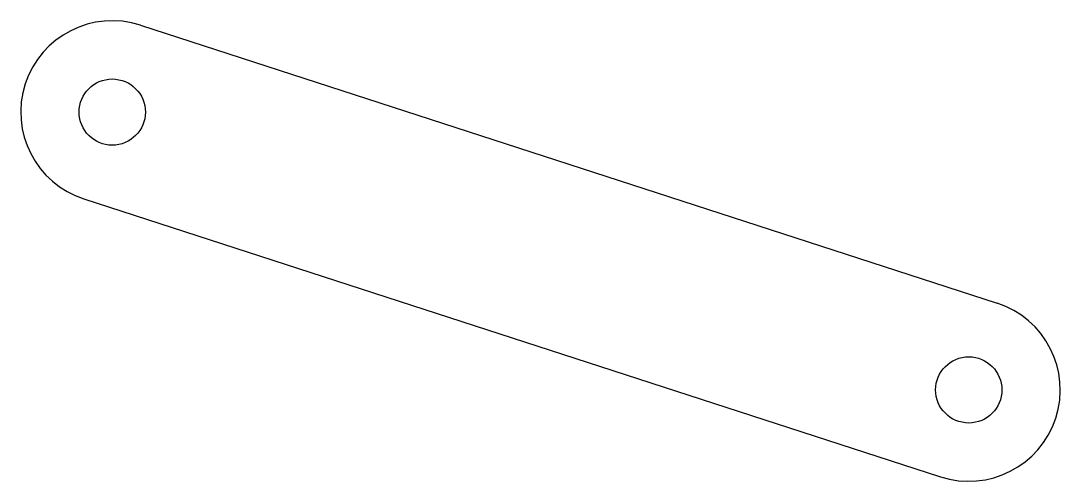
# Model space of a CAD drawing. Extents: x 3.3 to 48.8, y -94.2 to -74.
import ezdxf

# ---------------------------------------------------------------- set-up
doc = ezdxf.new("R2010")
doc.units = 0
doc.layers.add('Shape2DView039', color=7, linetype='CONTINUOUS')

msp = doc.modelspace()

# ---------------------------------------------------------------- linework, layer by layer
at = {"layer": 'Shape2DView039'}
for p, q in [((8.54152, -74.2277), (46.0165, -86.3925)), ((6.07151, -81.8368), (43.5465, -94.0016))]:
    msp.add_line(p, q, dxfattribs=at)
for centre in [(7.30651, -78.0322), (44.7815, -90.197)]:
    msp.add_circle(centre, 1.45, dxfattribs=at)
for centre, start, end in [((7.30651, -78.0322), 72.016, -107.984), ((44.7815, -90.197), -107.984, 72.016)]:
    msp.add_arc(centre, 4, start, end, dxfattribs=at)

doc.saveas('drawing.dxf')
